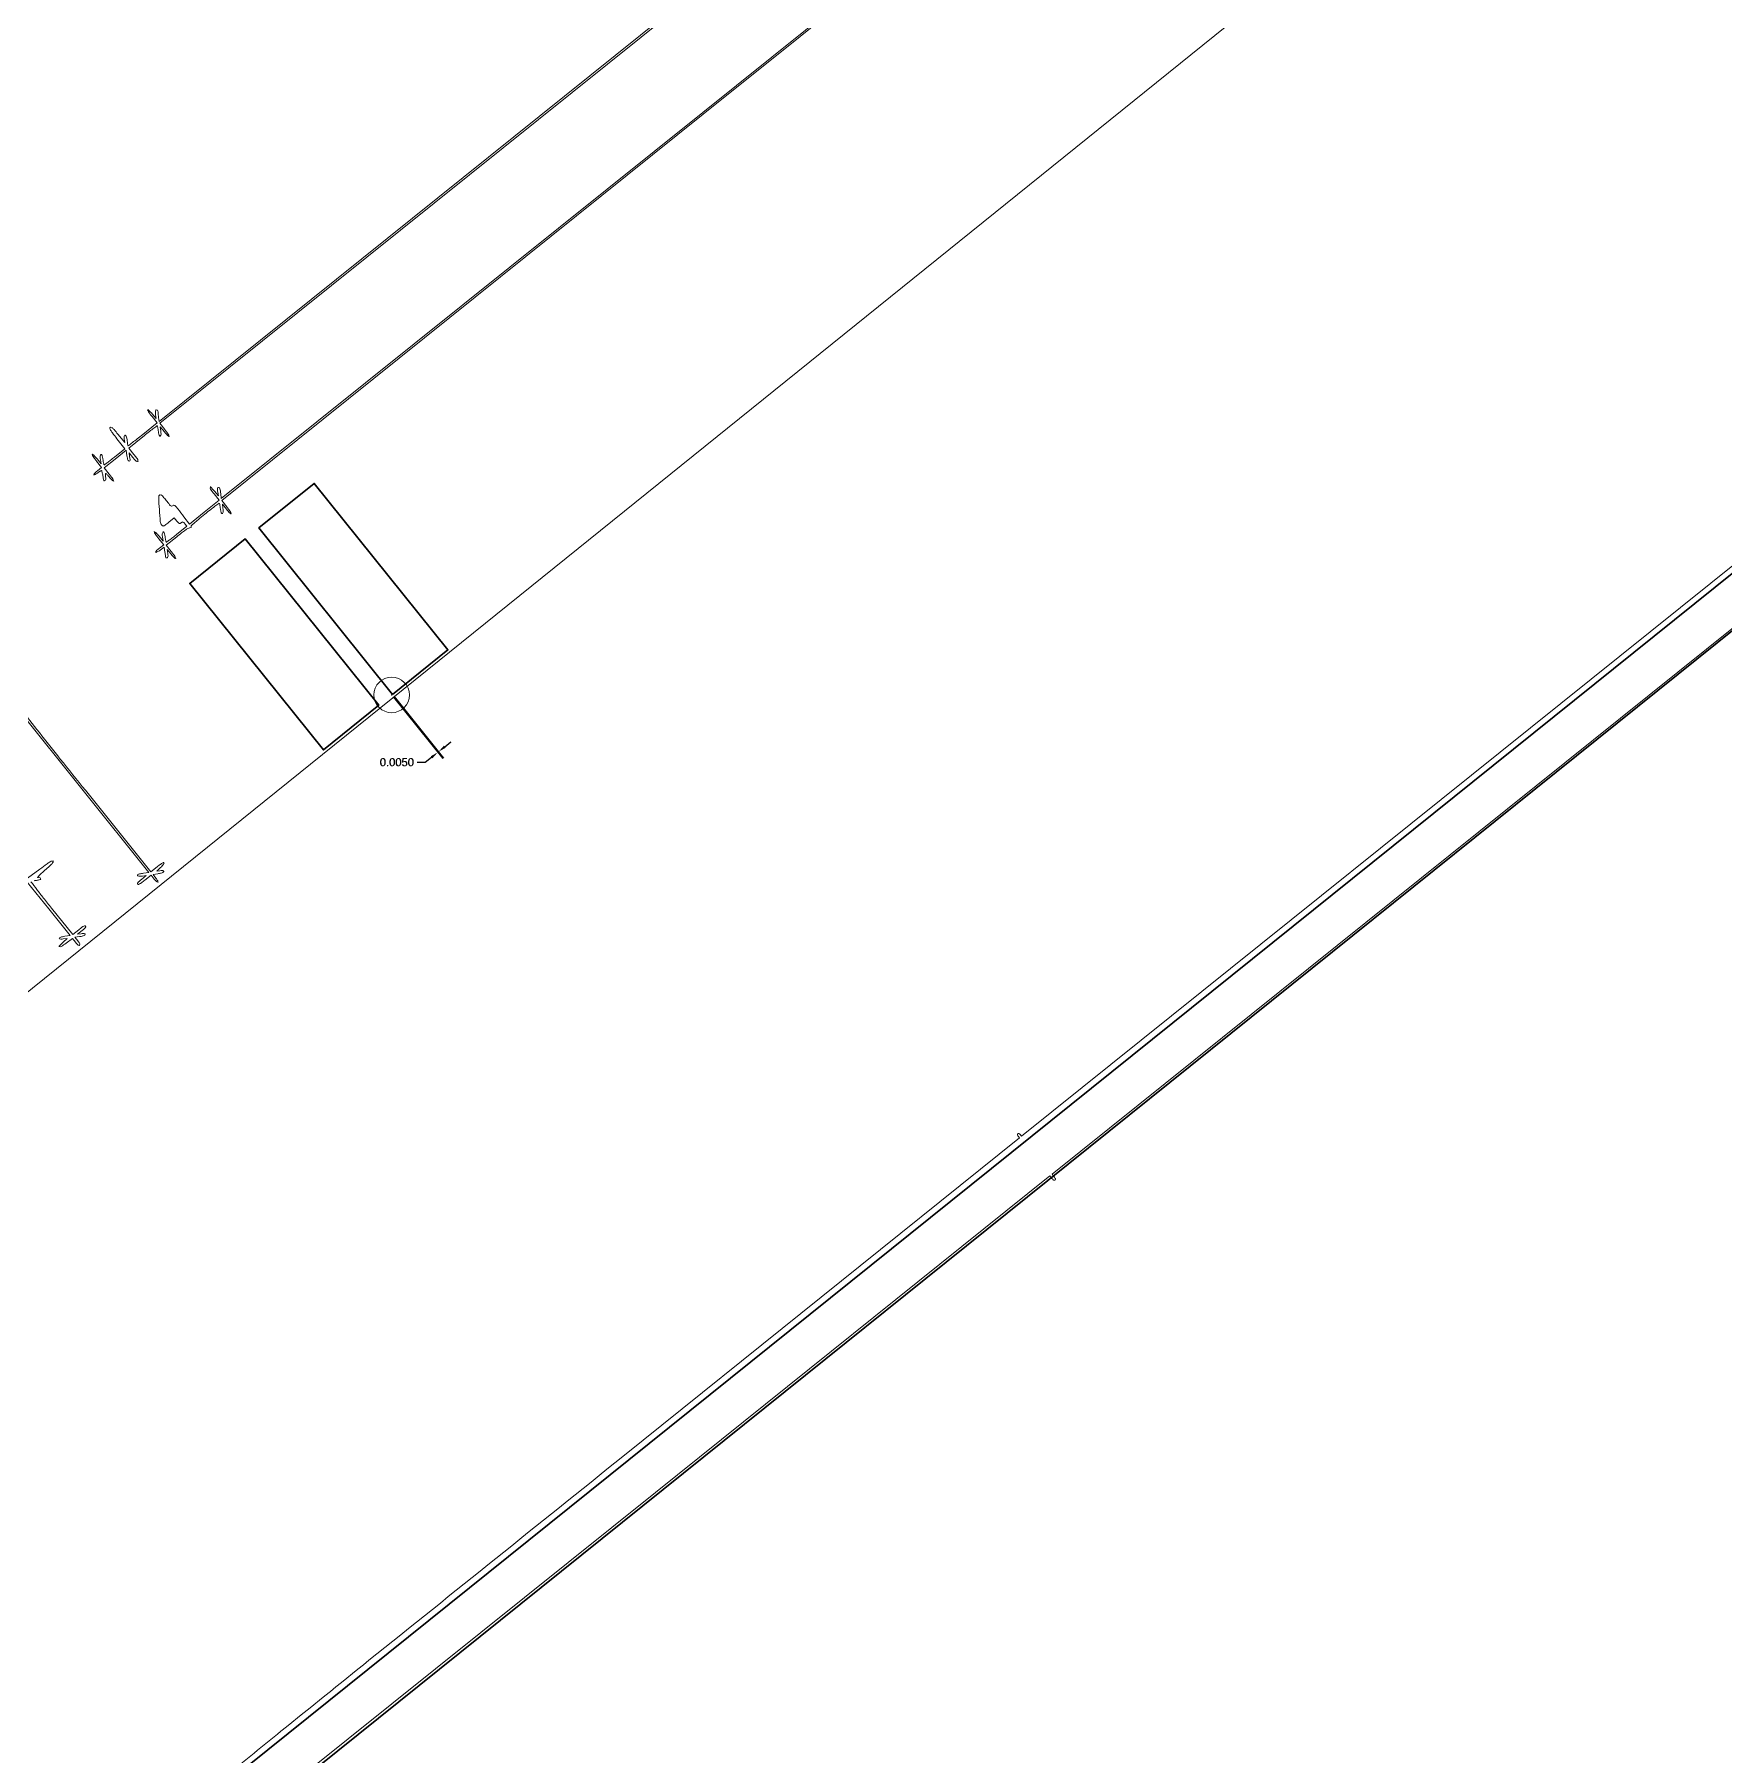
# Model space of a CAD drawing. Header units: metres. Extents: x 7511766 to 7511973, y 4692310 to 4692411.
# Drawn here: x 7511952.18 to 7511961.69, y 4692340.82 to 4692350.5 of the extents above; entities that cross this region are included whole.
import ezdxf

# ---------------------------------------------------------------- set-up
doc = ezdxf.new("R2010")
doc.units = ezdxf.units.M
doc.header["$PDMODE"] = 32
doc.header["$PDSIZE"] = 0.2
doc.layers.get('0').update_dxf_attribs({"lineweight": 0})
doc.layers.get('Defpoints').update_dxf_attribs({"lineweight": 0})
for name, color, linetype, lineweight in [('A - objekti 1 gjendja faktike_Pen_No__1', 7, 'Continuous', 0), ('ll-cde-shtyllat', 7, 'Continuous', 0), ('Matjet_04.12.2019', 1, 'Continuous', 0), ('shytllat', 5, 'Continuous', 0)]:
    doc.layers.add(name, color=color, linetype=linetype, lineweight=lineweight)
doc.layers.add('A - objekti 1 gjendja faktike_Pen_No__8', color=7, linetype='Continuous', lineweight=0, true_color=0xa80f02)
doc.layers.get('0').freeze()
doc.styles.add('GENERATED_STYLE_1', font='arial.ttf')
doc.styles.get("Standard").update_dxf_attribs({"font": 'arial.ttf'})
doc.dimstyles.get("Standard").update_dxf_attribs({"dimtxt": 0.18, "dimasz": 0.18, "dimexe": 0.18, "dimexo": 0.0625, "dimgap": 0.09, "dimtad": 0, "dimtih": 1, "dimtoh": 1, "dimdec": 4, "dimzin": 0, "dimdsep": 46, "dimtxsty": 'Standard', "dimcen": 0.09, "dimadec": 0, "dimazin": 0, "dimtfac": 1, "dimtdec": 4, "dimtofl": 0, "dimtmove": 0, "dimatfit": 3, "dimfxl": 1, "dimtolj": 1, "dimtzin": 0, "dimarcsym": 0})

# ---------------------------------------------------------------- blocks, each defined once
blk = doc.blocks.new('*D85')
at = {"layer": 'Defpoints', "color": 0, "transparency": 16777216}
for p in [(7511954.188, 4692346.7874), (7511954.1919, 4692346.7905), (7511954.4471, 4692346.4647)]:
    blk.add_point(p, dxfattribs=at)
at = {"layer": 'Matjet_04.12.2019', "color": 0, "lineweight": -2, "transparency": 16777216}
for p, q in [((7511954.1978, 4692346.7752), (7511954.4753, 4692346.4296)), ((7511954.2017, 4692346.7783), (7511954.4792, 4692346.4328)), ((7511954.4861, 4692346.496), (7511954.5212, 4692346.5242)), ((7511954.377, 4692346.4084), (7511954.332, 4692346.4084)), ((7511954.4121, 4692346.4365), (7511954.377, 4692346.4084))]:
    blk.add_line(p, q, dxfattribs=at)
at = {"layer": 'Matjet_04.12.2019', "color": 0, "transparency": 16777216}
for points in [[(7511954.4074, 4692346.4424), (7511954.4168, 4692346.4307), (7511954.4471, 4692346.4647)], [(7511954.4814, 4692346.5019), (7511954.4908, 4692346.4902), (7511954.451, 4692346.4678)]]:
    blk.add_solid(points, dxfattribs=at)
at = {"layer": 'Matjet_04.12.2019', "color": 0, "transparency": 16777216, "insert": (7511954.2161, 4692346.4084), "char_height": 0.045, "attachment_point": 5}
blk.add_mtext('\\A1;0.0050', dxfattribs=at)
blk = doc.blocks.new('A$C51214811')
for points in [[(494.49, 37.88, -0.000004), (503.41, 37.86, -0.425827)], [(517.07, 37.9), (520.28, 37.9), (523.48, 37.9), (523.23, 37.46, 0.014935), (523.12, 37.26, 0.03864), (523.06, 37.11, 0.056736), (523.03, 37, 0.222893), (523.06, 36.94, 0.261617), (523.11, 36.93, 0.12066), (523.17, 36.96, 0.060267), (523.24, 37.04, 0.019457), (523.34, 37.19), (523.53, 37.52), (523.57, 36.99, 0.012564), (523.63, 36.48, 0.568272), (523.7, 36.45, 0.22225), (523.78, 36.59, 0.00922), (523.81, 37.16), (523.83, 37.9), (524.3, 37.9, 0.012253), (524.53, 37.9, 0.054817), (524.66, 37.92, 0.118676), (524.73, 37.96, 0.210594), (524.76, 38.02, 0.201256), (524.73, 38.08, 0.122414), (524.67, 38.12, 0.058474), (524.54, 38.14, 0.013882), (524.33, 38.15), (523.9, 38.15), (524.12, 38.52, 0.010753), (524.2, 38.66, 0.013531), (524.27, 38.8, 0.011674), (524.32, 38.92, 0.096868), (524.33, 38.98, 0.218616), (524.3, 39.06, 0.30655), (524.23, 39.07, 0.101596), (524.12, 38.98, 0.034596), (524, 38.81), (523.83, 38.53), (523.83, 39.06, 0.009996), (523.82, 39.33, 0.048921), (523.8, 39.48, 0.110787), (523.76, 39.56, 0.227124), (523.7, 39.59, 0.266366), (523.64, 39.55, 0.088943), (523.6, 39.45, 0.037256), (523.58, 39.25, 0.00643), (523.57, 38.87), (523.57, 38.15), (520.4, 38.15, -0.001874), (519.18, 38.15, -0.003126), (518.16, 38.17, -0.000394), (517.25, 38.19, -0.409902)], [(517.36, 38.48, -0.007675), (517.44, 38.61, 0.007234), (517.52, 38.75, 0.009869), (517.59, 38.87, 0.007062), (517.64, 38.98, 0.10382), (517.65, 39.02, 0.333117), (517.61, 39.07, 0.147749), (517.51, 39.08, 0.096128), (517.4, 39.02, 0.135121), (517.33, 38.93, -0.756009), (517.31, 38.94, -0.013651), (517.28, 39.15, -0.011714), (517.25, 39.47, -0.00567), (517.23, 39.88, 0.003898), (517.2, 40.49, 0.026247), (517.17, 40.79, 0.058328), (517.12, 40.95, 0.252636), (517.05, 41.01, 0.361219), (516.97, 40.97, 0.058268), (516.92, 40.78, 0.021911), (516.89, 40.42, 0.002461), (516.85, 39.59), (516.79, 38.15)], [(503.78, 47.37), (513.64, 47.37), (523.5, 47.37), (523.24, 46.92, 0.004639), (523.05, 46.58, 0.060119), (523, 46.44, 0.289671), (523.02, 46.38, 0.17782), (523.09, 46.36, 0.174943), (523.15, 46.38, 0.032609), (523.22, 46.45, 0.031428), (523.31, 46.55, 0.024173), (523.39, 46.67), (523.57, 46.99), (523.57, 46.42, 0.008975), (523.58, 46.13, 0.045684), (523.6, 45.96, 0.104993), (523.64, 45.88, 0.2369), (523.7, 45.85, 0.273642), (523.76, 45.89, 0.084509), (523.8, 46, 0.035355), (523.82, 46.21, 0.005946), (523.83, 46.61), (523.83, 47.37), (524.29, 47.37, 0.017105), (524.47, 47.38, 0.027868), (524.62, 47.4, 0.026982), (524.73, 47.42, 0.332234), (524.76, 47.46, 0.324248), (524.73, 47.49, 0.030617), (524.63, 47.52, 0.03004), (524.49, 47.53, 0.018511), (524.33, 47.54), (523.9, 47.54), (524.12, 47.93, 0.011597), (524.2, 48.09, 0.014102), (524.27, 48.24, 0.012683), (524.32, 48.37, 0.089272), (524.33, 48.44, 0.171861), (524.3, 48.53, 0.352784), (524.24, 48.54, 0.117079), (524.13, 48.46, 0.034501), (524.02, 48.28), (523.87, 48.01), (523.83, 48.51, 0.017263), (523.8, 48.71, 0.029087), (523.77, 48.88, 0.030909), (523.72, 49, 0.218326), (523.68, 49.04, 0.394038), (523.63, 49.02, 0.06108), (523.6, 48.9, 0.029434), (523.58, 48.68, 0.006363), (523.57, 48.31), (523.57, 47.54), (513.76, 47.54, -0.000606), (510, 47.54, -0.001011), (506.83, 47.56, -0.000041), (503.97, 47.58, -0.42449)], [(443.31, 173.75, -0.000001), (443.33, 190.23, -0.415883)], [(491.09, 190.43), (491.09, 132.51), (491.09, 74.6), (490.77, 74.79, -0.004855), (490.64, 74.87, -0.005537), (490.52, 74.94, -0.005042), (490.42, 75.01, -0.030884), (490.37, 75.05, 0.094374), (490.28, 75.1, 0.116251), (490.18, 75.12, 0.159083), (490.1, 75.08, 0.211125), (490.07, 75.01, 0.175744), (490.09, 74.96, 0.030637), (490.17, 74.88, 0.030019), (490.27, 74.8, 0.022931), (490.39, 74.72), (490.71, 74.54), (490.14, 74.53, 0.013372), (489.91, 74.52, 0.023366), (489.73, 74.5, 0.020491), (489.59, 74.48, 0.346819), (489.56, 74.44, 0.365646), (489.59, 74.41, 0.014491), (489.78, 74.38, 0.018502), (490.02, 74.36, 0.009164), (490.33, 74.36), (491.09, 74.36), (491.09, 72.62, -0.002376), (491.08, 71.96, -0.003962), (491.07, 71.4, -0.000632), (491.06, 70.91, -0.406071), (491.04, 70.89, -0.123338), (491.01, 70.9, -0.004527), (490.91, 70.95, -0.008014), (490.8, 71.02, -0.005516), (490.66, 71.1, 0.025038), (490.43, 71.24, 0.062172), (490.24, 71.3, 0.131175), (490.12, 71.3, 0.326866), (490.07, 71.23, 0.190299), (490.09, 71.19, 0.029092), (490.15, 71.13, 0.029066), (490.24, 71.06, 0.021498), (490.35, 71), (490.62, 70.85), (489.62, 70.82, 0.003474), (489.04, 70.81, 0.033661), (488.79, 70.78, 0.114667), (488.68, 70.73, 0.290622), (488.65, 70.65, 0.250276), (488.71, 70.57, 0.066134), (488.88, 70.53, 0.026027), (489.19, 70.5, 0.003136), (489.88, 70.49), (491.09, 70.46), (491.09, 69.24, -0.004857), (491.08, 68.77, -0.008091), (491.07, 68.37, -0.002611), (491.05, 68.04, -0.398077), (491.02, 68.01, -0.111035), (490.98, 68.02, -0.00754), (490.88, 68.08, -0.010506), (490.76, 68.14, -0.007675), (490.62, 68.22, 0.013093), (490.48, 68.3, 0.015532), (490.35, 68.37, 0.014424), (490.23, 68.42, 0.08935), (490.17, 68.43, 0.300243), (490.1, 68.39, 0.270054), (490.11, 68.31, 0.076762), (490.24, 68.18, 0.029789), (490.46, 68.04), (490.79, 67.85), (490.18, 67.85, 0.012089), (489.94, 67.84, 0.022171), (489.74, 67.82, 0.019132), (489.59, 67.79, 0.352327), (489.56, 67.76, 0.365646), (489.59, 67.72, 0.014491), (489.78, 67.7, 0.018502), (490.02, 67.68, 0.009164), (490.33, 67.68), (491.09, 67.68), (491.09, 67.17, 0.015416), (491.09, 66.97, 0.025878), (491.11, 66.81, 0.024068), (491.14, 66.69, 0.339565), (491.17, 66.66, 0.322437), (491.2, 66.68, 0.031449), (491.23, 66.78, 0.03053), (491.25, 66.92, 0.01883), (491.26, 67.08, -0.011313), (491.26, 67.25, -0.018676), (491.27, 67.38, -0.013163), (491.29, 67.49, -0.364519), (491.31, 67.51, -0.112389), (491.34, 67.5, -0.003975), (491.46, 67.44, -0.007185), (491.61, 67.36, -0.004948), (491.77, 67.28, 0.023312), (492.17, 67.08, 0.512959), (492.26, 67.13, 0.260592), (492.19, 67.29, 0.019352), (491.8, 67.56, -0.16362), (491.76, 67.61, -0.444968), (491.77, 67.65, -0.055603), (491.9, 67.66, -0.004947), (492.21, 67.67, 0.013429), (492.43, 67.68, 0.023296), (492.61, 67.7, 0.020304), (492.75, 67.73, 0.34644), (492.78, 67.76, 0.365646), (492.75, 67.8, 0.014491), (492.57, 67.82, 0.018502), (492.33, 67.84, 0.009164), (492.02, 67.84), (491.26, 67.84), (491.26, 69.16), (491.26, 70.48), (491.72, 70.22, 0.013632), (491.92, 70.11, 0.036849), (492.07, 70.04, 0.055394), (492.18, 70.02, 0.285851), (492.23, 70.05, 0.078544), (492.26, 70.12, 0.25054), (492.25, 70.17, 0.068732), (492.18, 70.22, 0.002883), (491.93, 70.37), (491.64, 70.55), (492.21, 70.55, 0.008923), (492.5, 70.56, 0.04577), (492.66, 70.58, 0.10575), (492.75, 70.62, 0.236826), (492.78, 70.68, 0.273642), (492.74, 70.74, 0.084509), (492.63, 70.78, 0.035355), (492.42, 70.8, 0.005946), (492.02, 70.81), (491.26, 70.81), (491.26, 72.5, -0.003515), (491.26, 73.15, -0.005871), (491.27, 73.69, -0.001384), (491.29, 74.16, -0.413778), (491.32, 74.19, -0.10382), (491.36, 74.18, -0.007062), (491.46, 74.12, -0.009869), (491.59, 74.06, -0.007234), (491.72, 73.98, 0.012708), (491.86, 73.9, 0.015414), (491.99, 73.83, 0.01405), (492.11, 73.78, 0.095102), (492.17, 73.77, 0.218217), (492.25, 73.8, 0.339983), (492.25, 73.87, 0.086405), (492.13, 73.99, 0.02268), (491.91, 74.14), (491.55, 74.36), (492.17, 74.36, 0.012065), (492.41, 74.36, 0.0222), (492.6, 74.38, 0.01921), (492.75, 74.41, 0.352506), (492.78, 74.44, 0.365646), (492.75, 74.48, 0.014491), (492.57, 74.5, 0.018502), (492.33, 74.52, 0.009164), (492.02, 74.53), (491.26, 74.53), (491.26, 132.44), (491.26, 190.35)], [(500.39, 190.43), (500.39, 132.52), (500.39, 74.61), (499.98, 74.87, 0.012763), (499.69, 75.04, 0.067597), (499.51, 75.11, 0.21343), (499.42, 75.09, 0.244789), (499.38, 75.01, 0.180386), (499.4, 74.96, 0.035725), (499.47, 74.88, 0.033672), (499.57, 74.8, 0.025766), (499.7, 74.73), (500.01, 74.57), (499.44, 74.54, 0.011581), (498.91, 74.51, 0.639683), (498.89, 74.44, 0.186785), (499.05, 74.37, 0.009128), (499.63, 74.36), (500.39, 74.36), (500.39, 72.57), (500.39, 70.79), (499.53, 70.81, 0.002827), (498.6, 70.83, 0.033209), (498.24, 70.81, 0.135635), (498.09, 70.75, 0.30132), (498.05, 70.64, -0.182728), (498.04, 70.54, -0.224194), (497.97, 70.49, -0.051788), (497.8, 70.47, -0.00362), (497.3, 70.47, 0.004714), (496.84, 70.46, 0.041991), (496.63, 70.44, 0.129567), (496.54, 70.4, 0.22065), (496.5, 70.32, 0.239123), (496.61, 70.11, 0.005433), (497.56, 69.43, 0.007285), (498.5, 68.79, 0.146296), (498.83, 68.69, 0.092874), (498.95, 68.71, 0.227966), (499.01, 68.78, 0.071609), (499.04, 68.93, 0.004467), (499.04, 69.37), (499.04, 70.04), (499.42, 70.04, 0.012699), (499.65, 70.05, 0.114574), (499.74, 70.08, 0.210352), (499.79, 70.14, 0.058662), (499.8, 70.26, -0.050766), (499.81, 70.37, -0.189121), (499.85, 70.43, -0.13443), (499.93, 70.46, -0.021436), (500.1, 70.47), (500.39, 70.47), (500.39, 69.24, -0.004849), (500.39, 68.77, -0.008099), (500.37, 68.37, -0.002619), (500.36, 68.04, -0.408171), (500.33, 68.02, -0.10382), (500.29, 68.03, -0.007062), (500.19, 68.08, -0.009869), (500.06, 68.15, -0.007234), (499.93, 68.23, 0.012708), (499.79, 68.31, 0.015414), (499.66, 68.37, 0.01405), (499.54, 68.42, 0.095102), (499.48, 68.44, 0.218217), (499.4, 68.4, 0.339983), (499.4, 68.33, 0.086405), (499.51, 68.21, 0.02268), (499.74, 68.06), (500.1, 67.85), (499.48, 67.85, 0.012065), (499.24, 67.84, 0.0222), (499.04, 67.82, 0.01921), (498.9, 67.79, 0.352506), (498.87, 67.76, 0.365646), (498.9, 67.72, 0.014491), (499.08, 67.7, 0.018502), (499.32, 67.68, 0.009164), (499.63, 67.68), (500.39, 67.68), (500.39, 67.17, 0.013543), (500.4, 66.76, 0.3303), (500.47, 66.67, 0.452121), (500.55, 66.72, 0.014506), (500.58, 67.12), (500.6, 67.58), (501.01, 67.33, 0.008779), (501.17, 67.24, 0.01176), (501.31, 67.16, 0.009021), (501.44, 67.09, 0.110284), (501.49, 67.08, 0.290106), (501.56, 67.13, 0.247719), (501.56, 67.22, 0.087242), (501.45, 67.35, 0.040002), (501.26, 67.48), (500.94, 67.67), (501.51, 67.67, 0.013372), (501.74, 67.68, 0.023366), (501.92, 67.7, 0.020491), (502.06, 67.73, 0.346819), (502.09, 67.76, 0.365646), (502.06, 67.8, 0.014491), (501.87, 67.82, 0.018502), (501.63, 67.84, 0.009164), (501.32, 67.84), (500.56, 67.84), (500.56, 69.11, -0.005215), (500.57, 69.69, -0.012996), (500.59, 70.12, -0.014511), (500.62, 70.42, -0.10096), (500.67, 70.56, 0.021008), (500.72, 70.66, 0.112809), (500.73, 70.71, 0.209739), (500.71, 70.75, 0.099419), (500.67, 70.78, -0.285784), (500.61, 70.85, -0.01215), (500.59, 71.18, -0.012408), (500.57, 71.67, -0.002915), (500.56, 72.5, -0.003529), (500.57, 73.15, -0.005883), (500.58, 73.69, -0.001388), (500.6, 74.16, -0.403601), (500.63, 74.19, -0.111035), (500.67, 74.18, -0.00754), (500.77, 74.13, -0.010506), (500.89, 74.06, -0.007675), (501.03, 73.98, 0.013093), (501.17, 73.9, 0.015532), (501.3, 73.83, 0.014424), (501.42, 73.78, 0.08935), (501.48, 73.77, 0.300243), (501.55, 73.81, 0.270054), (501.54, 73.89, 0.076762), (501.41, 74.03, 0.029789), (501.19, 74.17), (500.86, 74.36), (501.47, 74.36, 0.012089), (501.71, 74.36, 0.022171), (501.91, 74.38, 0.019132), (502.06, 74.41, 0.352327), (502.09, 74.44, 0.365646), (502.06, 74.48, 0.014491), (501.87, 74.5, 0.018502), (501.63, 74.52, 0.009164), (501.32, 74.53), (500.56, 74.53), (500.56, 132.44), (500.56, 190.36)], [(500.58, 291.8, -0.000003), (500.6, 303.34, -0.41574)], [(594.05, 254.3), (594.05, 95.76), (593.83, 95.76, 0.04716), (593.75, 95.75, 0.088208), (593.68, 95.73, 0.118484), (593.64, 95.69, 0.140575), (593.62, 95.64, 0.140556), (593.64, 95.58, 0.118464), (593.68, 95.54, 0.088215), (593.75, 95.52, 0.047191), (593.83, 95.51), (594.05, 95.51), (594.07, 47.77, 0.00005), (594.08, 17.23, 0.000756), (594.11, 6.62, 0.000146), (594.13, 0.14, 0.358326)], [(598.61, 0.59), (598.61, 48.05), (598.61, 95.51), (598.91, 95.51, 0.025511), (599.05, 95.52, 0.075863), (599.14, 95.54, 0.129352), (599.19, 95.58, 0.164293), (599.21, 95.64, 0.164287), (599.19, 95.69, 0.129351), (599.14, 95.73, 0.075866), (599.05, 95.76, 0.025514), (598.91, 95.76), (598.61, 95.76), (598.59, 256.64)], [(98.06, 90.5, -0.000001), (113.4, 90.48, -0.426088)], [(102.62, 138.06, -0.000001), (113.4, 138.04, -0.0589)], [(312.55, 88.27, 0.000001), (312.54, 92.14, 0.000001), (312.53, 96.71)]]:
    blk.add_lwpolyline(points, format="xyb")

msp = doc.modelspace()

# ---------------------------------------------------------------- hatches: boundary and pattern name
at = {"layer": 'A - objekti 1 gjendja faktike_Pen_No__1', "linetype": 'Continuous', "lineweight": 13}
for points in [[(7511954.40737, 4692346.44239), (7511954.41676, 4692346.43069), (7511954.44715, 4692346.46472)], [(7511954.48143, 4692346.50187), (7511954.45105, 4692346.46785), (7511954.49083, 4692346.49018)]]:
    msp.add_hatch(color=7, dxfattribs=at).paths.add_polyline_path(points)

# ---------------------------------------------------------------- linework, layer by layer
at = {"layer": 'A - objekti 1 gjendja faktike_Pen_No__1', "color": 7, "linetype": 'Continuous', "lineweight": 13}
for p, q in [((7511970.15558, 4692359.62899), (7511934.87694, 4692331.2125)), ((7511954.188, 4692346.78737), (7511954.18805, 4692346.78737)), ((7511954.188, 4692346.78737), (7511954.18805, 4692346.78737)), ((7511954.1919, 4692346.79051), (7511954.19195, 4692346.79051)), ((7511954.19778, 4692346.77519), (7511954.47533, 4692346.42963)), ((7511954.20168, 4692346.77832), (7511954.47923, 4692346.43276)), ((7511954.48613, 4692346.49603), (7511954.52122, 4692346.52421)), ((7511954.37698, 4692346.40836), (7511954.33198, 4692346.40836)), ((7511954.41206, 4692346.43654), (7511954.37698, 4692346.40836)), ((7511954.44715, 4692346.46472), (7511954.4472, 4692346.46472))]:
    msp.add_line(p, q, dxfattribs=at)
at = {"layer": 'A - objekti 1 gjendja faktike_Pen_No__8', "color": 14, "linetype": 'Continuous', "lineweight": 35, "true_color": 0xa80f02}
msp.add_lwpolyline([(7511940.87518, 4692330.40417), (7511972.94223, 4692356.15943), (7511951.05037, 4692383.41631), (7511950.85546, 4692383.25977), (7511972.59078, 4692356.19777), (7511940.71863, 4692330.59909)], close=True, dxfattribs=at)
at = {"layer": 'A - objekti 1 gjendja faktike_Pen_No__8', "color": 14, "linetype": 'Continuous', "lineweight": 35, "true_color": 0xa80f02, "flags": 128}
for points in [[(7511954.1919, 4692346.79051), (7511954.50376, 4692347.04099), (7511953.75232, 4692347.97658), (7511953.44046, 4692347.7261)], [(7511953.80371, 4692346.47872), (7511954.11557, 4692346.7292), (7511953.36413, 4692347.6648), (7511953.05227, 4692347.41432)], [(7511953.05227, 4692347.41432), (7511953.36413, 4692347.6648), (7511954.11557, 4692346.7292), (7511953.80371, 4692346.47872)]]:
    msp.add_lwpolyline(points, close=True, dxfattribs=at)
at = {"layer": 'Matjet_04.12.2019', "color": 1}
msp.add_point((7511954.188, 4692346.78737), dxfattribs=at)
at = {"layer": 'shytllat', "color": 8, "linetype": 'Continuous', "lineweight": 35}
msp.add_lwpolyline([(7511940.87518, 4692330.40417), (7511972.94223, 4692356.15943), (7511951.05037, 4692383.41631), (7511950.85546, 4692383.25977), (7511972.59078, 4692356.19777), (7511940.71863, 4692330.59909), (7511940.87518, 4692330.40417)], dxfattribs=at)
at = {"layer": 'shytllat', "color": 8, "linetype": 'Continuous', "lineweight": 35, "flags": 128}
for points in [[(7511954.1919, 4692346.79051), (7511954.50376, 4692347.04099), (7511953.75232, 4692347.97658), (7511953.44046, 4692347.7261)], [(7511953.80371, 4692346.47872), (7511954.11557, 4692346.7292), (7511953.36413, 4692347.6648), (7511953.05227, 4692347.41432)]]:
    msp.add_lwpolyline(points, close=True, dxfattribs=at)
at = {"layer": 'shytllat', "color": 8, "flags": 128}
msp.add_lwpolyline([(7511953.05227, 4692347.41432), (7511953.36413, 4692347.6648), (7511954.11557, 4692346.7292), (7511953.80371, 4692346.47872)], close=True, dxfattribs=at)

# ---------------------------------------------------------------- block references
at = {"layer": 'll-cde-shtyllat', "xscale": 0.05993101123899882, "yscale": 0.05993101123899882, "zscale": 0.05993101123899882, "rotation": 308.7325131062978}
msp.add_blockref('A$C51214811', (7511930.97796, 4692368.48715), dxfattribs=at)

# ---------------------------------------------------------------- texts
at = {"layer": 'A - objekti 1 gjendja faktike_Pen_No__1', "color": 7, "linetype": 'Continuous', "lineweight": 13, "insert": (7511954.12214, 4692346.38667), "char_height": 0.045, "attachment_point": 7, "rotation": 360, "style": 'GENERATED_STYLE_1'}
msp.add_mtext('\\A1;0.0050', dxfattribs=at)

# ---------------------------------------------------------------- dimensions: what is measured, and where the dimension line sits
at = {"layer": 'Matjet_04.12.2019', "color": 1}
dim = msp.add_aligned_dim(p1=(7511954.1919, 4692346.79051), p2=(7511954.188, 4692346.78737), distance=0.41384, dimstyle='Standard', override={"dimscale": 0.25}, dxfattribs=at)
dim.commit()
dim.dimension.update_dxf_attribs({"geometry": '*D85', "text_midpoint": (7511954.21615, 4692346.40836)})

doc.saveas('drawing.dxf')
